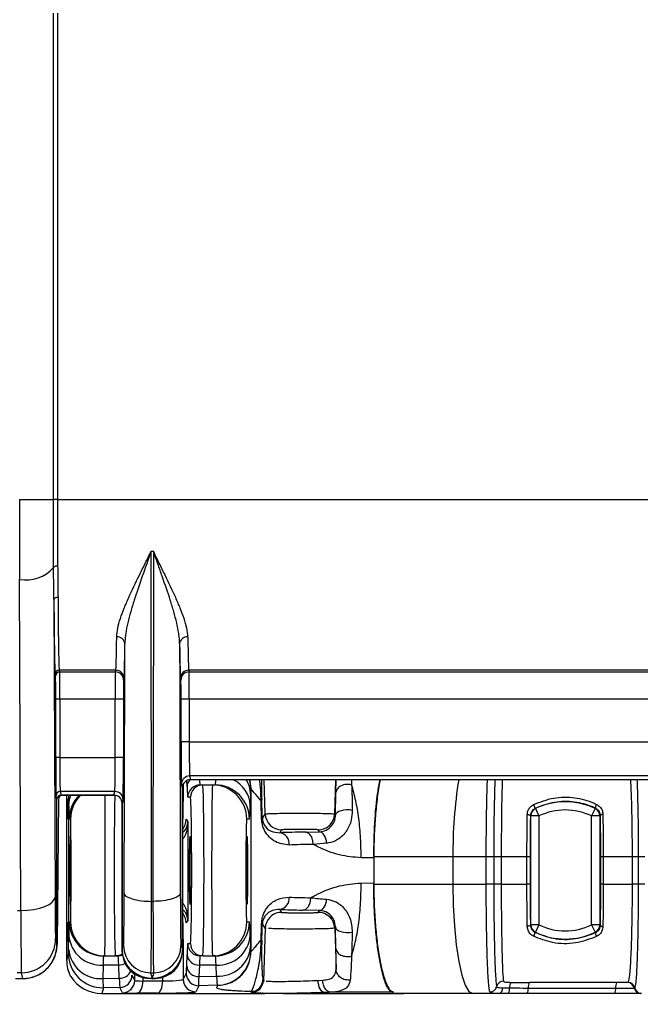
# Model space of a CAD drawing. Header units: millimetres. Extents: x 12 to 854, y 4 to 555.
# Drawn here: x 131.85 to 160.73, y 358.6 to 403.84 of the extents above; entities that cross this region are included whole.
import ezdxf

# ---------------------------------------------------------------- set-up
doc = ezdxf.new("R2010")
doc.units = ezdxf.units.MM

msp = doc.modelspace()

# ---------------------------------------------------------------- linework, layer by layer
at = {"color": 7, "linetype": 'Continuous', "lineweight": 25}
for p, q in [((133.43, 381.55), (133.43, 486.407)), ((133.62, 486.407), (133.62, 381.55)), ((131.852, 381.55), (133.43, 381.55)), ((133.62, 381.55), (133.43, 381.55)), ((133.62, 381.55), (206.168, 381.55)), ((137.966, 379.148), (138.068, 379.148)), ((131.819, 377.828), (131.858, 377.828)), ((131.914, 362.462), (131.858, 377.828)), ((133.451, 376.893), (133.502, 363.082)), ((133.526, 373.347), (133.506, 373.427)), ((136.325, 373.617), (133.697, 373.617)), ((133.697, 373.617), (133.717, 373.537)), ((133.717, 373.537), (136.305, 373.537)), ((136.305, 373.537), (136.325, 373.617)), ((136.706, 373.236), (136.686, 373.156)), ((139.348, 373.156), (139.328, 373.236)), ((167.982, 373.617), (139.709, 373.617)), ((139.709, 373.617), (139.729, 373.537)), ((139.729, 373.537), (167.608, 373.537)), ((133.536, 369.566), (133.536, 372.268)), ((133.726, 372.268), (133.536, 372.268)), ((136.298, 372.268), (133.726, 372.268)), ((133.726, 372.268), (133.726, 369.566)), ((136.679, 372.268), (136.298, 372.268)), ((136.298, 369.566), (136.298, 372.268)), ((136.679, 372.268), (136.679, 369.566)), ((139.355, 370.29), (139.355, 372.268)), ((139.736, 372.268), (139.355, 372.268)), ((167.608, 372.268), (139.736, 372.268)), ((139.736, 372.268), (139.736, 370.29)), ((139.736, 370.29), (139.355, 370.29)), ((139.736, 370.29), (167.899, 370.29)), ((133.726, 369.566), (133.536, 369.566)), ((133.726, 369.566), (136.298, 369.566)), ((136.679, 369.566), (136.298, 369.566)), ((167.899, 368.704), (139.753, 368.704)), ((139.753, 368.704), (139.795, 368.535)), ((139.414, 368.154), (139.372, 368.323)), ((139.456, 368.329), (139.456, 367.916)), ((139.795, 368.535), (199.993, 368.535)), ((140.236, 368.288), (140.361, 368.288)), ((140.361, 368.288), (140.816, 368.288)), ((140.816, 368.288), (140.941, 368.288)), ((146.488, 366.938), (146.544, 368.535)), ((133.593, 367.621), (133.55, 367.789)), ((136.281, 367.98), (133.741, 367.98)), ((133.741, 367.98), (133.783, 367.812)), ((133.783, 367.812), (136.239, 367.812)), ((136.239, 367.812), (133.848, 367.812)), ((136.239, 367.812), (136.281, 367.98)), ((139.414, 360.695), (139.414, 368.154)), ((139.414, 368.154), (139.414, 360.573)), ((142.585, 367.857), (142.569, 367.338)), ((142.603, 368.079), (142.598, 368.068)), ((142.603, 360.56), (142.603, 368.079)), ((146.526, 366.881), (146.548, 367.938)), ((133.593, 360.885), (133.593, 367.621)), ((133.657, 367.623), (133.598, 360.877)), ((134.056, 367.621), (134.116, 367.621)), ((136.662, 367.599), (136.62, 367.43)), ((136.62, 360.695), (136.62, 367.43)), ((136.62, 367.43), (136.62, 360.573)), ((139.789, 367.716), (139.665, 367.716)), ((143.101, 367.574), (143.068, 367.554)), ((143.131, 366.742), (143.262, 366.938)), ((146.488, 366.938), (146.526, 366.881)), ((155.797, 367.197), (155.809, 367.19)), ((155.809, 367.19), (155.974, 366.847)), ((158.579, 367.19), (158.413, 366.847)), ((134.048, 361.906), (134.048, 366.732)), ((134.124, 366.732), (134.124, 361.906)), ((134.227, 366.7), (134.164, 366.7)), ((139.435, 366.233), (139.435, 366.732)), ((139.59, 366.694), (139.67, 366.576)), ((139.67, 366.576), (139.67, 361.999)), ((142.528, 366.7), (142.404, 366.7)), ((155.593, 361.791), (155.593, 366.847)), ((155.974, 366.847), (155.593, 366.847)), ((155.974, 366.847), (155.974, 361.791)), ((158.413, 361.791), (158.413, 366.847)), ((158.794, 366.847), (158.413, 366.847)), ((158.794, 366.847), (158.794, 361.791)), ((144.023, 366.203), (143.934, 366.069)), ((145.126, 366.101), (145.785, 366.114)), ((145.785, 366.114), (145.726, 366.203)), ((148.304, 364.898), (147.716, 364.904)), ((151.978, 364.954), (148.304, 364.954)), ((148.304, 364.954), (148.304, 363.684)), ((148.304, 364.898), (148.304, 363.74)), ((153.525, 364.954), (151.978, 364.954)), ((151.978, 364.954), (151.978, 363.684)), ((153.874, 364.954), (153.525, 364.954)), ((153.525, 363.684), (153.525, 364.954)), ((154.221, 364.954), (153.874, 364.954)), ((153.874, 364.954), (153.874, 363.684)), ((155.415, 364.954), (154.221, 364.954)), ((154.221, 364.954), (154.221, 363.684)), ((155.56, 364.954), (155.415, 364.954)), ((155.415, 363.684), (155.415, 364.954)), ((155.56, 364.954), (155.56, 363.684)), ((158.956, 364.954), (158.843, 364.954)), ((158.843, 363.684), (158.843, 364.954)), ((160.313, 364.954), (158.956, 364.954)), ((158.956, 364.954), (158.956, 363.684)), ((160.598, 364.954), (160.313, 364.954)), ((160.313, 363.684), (160.313, 364.954)), ((160.885, 364.954), (160.598, 364.954)), ((160.598, 363.684), (160.598, 364.954)), ((147.716, 363.734), (148.304, 363.74)), ((148.304, 363.684), (151.978, 363.684)), ((151.978, 363.684), (153.525, 363.684)), ((153.874, 363.684), (153.525, 363.684)), ((154.221, 363.684), (153.874, 363.684)), ((154.221, 363.684), (155.415, 363.684)), ((155.56, 363.684), (155.415, 363.684)), ((158.956, 363.684), (158.843, 363.684)), ((158.956, 363.684), (160.313, 363.684)), ((160.598, 363.684), (160.313, 363.684)), ((160.885, 363.684), (160.598, 363.684)), ((137.984, 362.882), (138.05, 362.882)), ((131.762, 362.462), (131.914, 362.462)), ((139.435, 361.906), (139.435, 362.341)), ((143.934, 362.505), (144.023, 362.372)), ((145.785, 362.46), (145.008, 362.476)), ((145.726, 362.372), (145.785, 362.46)), ((134.164, 361.938), (134.227, 361.938)), ((139.67, 361.999), (139.59, 361.88)), ((142.404, 361.938), (142.528, 361.938)), ((143.262, 361.636), (143.131, 361.833)), ((143.262, 361.636), (143.177, 359.198)), ((146.525, 361.693), (146.488, 361.636)), ((146.488, 361.636), (146.555, 359.717)), ((146.546, 360.693), (146.525, 361.693)), ((155.974, 361.791), (155.593, 361.791)), ((155.809, 361.448), (155.797, 361.441)), ((155.974, 361.791), (155.809, 361.448)), ((158.794, 361.791), (158.413, 361.791)), ((158.413, 361.791), (158.579, 361.448)), ((133.526, 361.15), (133.593, 360.885)), ((134.116, 361.017), (134.056, 361.017)), ((134.116, 361.017), (134.118, 361.037)), ((134.134, 360.668), (134.144, 361.3)), ((142.569, 361.3), (142.585, 360.781)), ((143.07, 361.087), (143.103, 361.067)), ((139.456, 360.722), (139.456, 359.256)), ((139.665, 360.922), (139.789, 360.922)), ((142.598, 360.57), (142.603, 360.56)), ((134.043, 360.116), (134.128, 360.456)), ((134.043, 360.116), (134.046, 360.022)), ((135.814, 360.35), (135.752, 360.35)), ((135.814, 360.35), (136.308, 360.35)), ((136.432, 360.35), (136.308, 360.35)), ((139.616, 359.884), (139.632, 360.42)), ((140.361, 360.35), (140.236, 360.35)), ((140.361, 360.35), (140.816, 360.35)), ((140.941, 360.35), (140.816, 360.35)), ((135.731, 359.925), (135.722, 359.293)), ((136.465, 359.925), (135.731, 359.925)), ((136.484, 359.31), (136.465, 359.925)), ((140.204, 359.925), (140.187, 359.389)), ((140.982, 359.925), (140.204, 359.925)), ((140.998, 359.407), (140.982, 359.925)), ((131.671, 359.297), (132.005, 359.297)), ((131.939, 359.563), (131.738, 359.563)), ((132.005, 359.297), (131.939, 359.563)), ((135.722, 359.293), (136.484, 359.31)), ((137.076, 359.457), (137.201, 359.21)), ((137.582, 359.184), (138.504, 359.184)), ((137.89, 359.303), (137.896, 359.303)), ((137.956, 359.563), (138.078, 359.563)), ((137.986, 359.303), (138.144, 359.303)), ((138.016, 359.297), (138.017, 359.297)), ((138.017, 359.348), (138.017, 359.299)), ((139.456, 359.256), (139.595, 359.536)), ((140.187, 359.389), (140.998, 359.407)), ((143.156, 359.24), (143.177, 359.198)), ((145.716, 359.212), (145.931, 359.223)), ((135.747, 358.87), (135.682, 358.608)), ((136.516, 358.886), (135.747, 358.87)), ((136.641, 358.639), (136.516, 358.886)), ((140.178, 358.965), (140.039, 358.685)), ((141.043, 358.983), (140.178, 358.965)), ((141.048, 358.973), (141.043, 358.983)), ((154.674, 359.121), (155.535, 359.112)), ((155.476, 358.858), (159.534, 358.858)), ((160.11, 359.112), (155.535, 359.112)), ((159.534, 358.858), (160.392, 358.858)), ((160.392, 358.858), (160.421, 358.858)), ((160.421, 358.858), (160.424, 358.858)), ((135.667, 358.607), (143.156, 358.607)), ((135.682, 358.608), (143.164, 358.608)), ((138.23, 358.613), (137.308, 358.613)), ((142.617, 358.647), (142.596, 358.689)), ((143.159, 358.608), (143.24, 358.606)), ((144.117, 358.604), (146.012, 358.604)), ((146.011, 358.648), (146.012, 358.604)), ((152.898, 358.604), (149.245, 358.604)), ((154.098, 358.604), (152.898, 358.604)), ((155.417, 358.604), (154.548, 358.604)), ((159.492, 358.604), (155.417, 358.604)), ((160.703, 358.604), (159.492, 358.604)), ((160.732, 358.604), (160.703, 358.604))]:
    msp.add_line(p, q, dxfattribs=at)
at = {"color": 8, "linetype": 'Continuous', "lineweight": 25}
for p, q in [((139.632, 368.218), (139.624, 368.495)), ((142.513, 368.535), (142.603, 368.079)), ((143.262, 366.938), (143.206, 368.535)), ((146.548, 367.938), (146.553, 368.535)), ((134.144, 367.338), (134.137, 367.812)), ((134.118, 367.601), (134.116, 367.621)), ((134.048, 366.732), (134.124, 366.732)), ((139.435, 366.732), (139.414, 366.732)), ((134.048, 361.906), (134.124, 361.906)), ((139.435, 361.906), (139.414, 361.906)), ((137.201, 359.21), (137.201, 359.506)), ((137.582, 359.34), (137.582, 359.184)), ((138.504, 359.184), (138.504, 359.355))]:
    msp.add_line(p, q, dxfattribs=at)
at = {"color": 7, "linetype": 'Continuous', "lineweight": 25, "flags": 128}
for points in [[(133.641, 377.002), (133.604, 377), (133.569, 376.994), (133.536, 376.984), (133.507, 376.97), (133.483, 376.954), (133.466, 376.935), (133.455, 376.914), (133.451, 376.893)], [(142.527, 368.535), (142.568, 368.374), (142.598, 368.068)], [(158.648, 367.386), (158.632, 367.361), (158.618, 367.333), (158.606, 367.304), (158.598, 367.276), (158.594, 367.251), (158.593, 367.229), (158.597, 367.214), (158.605, 367.204)], [(146.462, 366.765), (146.469, 366.793), (146.488, 366.938)], [(147.305, 367.109), (147.173, 367.127), (147.037, 367.131), (146.904, 367.119), (146.783, 367.093), (146.679, 367.053), (146.598, 367.003), (146.546, 366.944), (146.526, 366.881)], [(155.432, 366.913), (155.458, 366.913), (155.484, 366.911), (155.509, 366.906), (155.531, 366.899), (155.549, 366.891), (155.563, 366.881), (155.572, 366.87), (155.575, 366.859)], [(155.593, 366.847), (155.59, 366.85), (155.575, 366.859)], [(158.579, 367.19), (158.594, 367.198), (158.605, 367.204)], [(158.828, 366.869), (158.805, 366.854), (158.794, 366.847)], [(158.942, 366.923), (158.92, 366.921), (158.899, 366.917), (158.879, 366.912), (158.862, 366.905), (158.848, 366.897), (158.838, 366.888), (158.831, 366.878), (158.828, 366.869)], [(146.114, 365.585), (146.102, 365.689), (146.08, 365.788), (146.048, 365.878), (146.007, 365.957), (145.959, 366.022), (145.904, 366.071), (145.846, 366.102), (145.785, 366.114)], [(151.978, 363.684), (151.995, 362.693), (152.048, 361.74), (152.133, 360.862), (152.247, 360.092), (152.387, 359.46), (152.546, 358.991), (152.718, 358.702), (152.898, 358.604)], [(131.914, 362.462), (132.223, 362.475), (132.519, 362.511), (132.792, 362.568), (133.033, 362.645), (133.23, 362.739), (133.377, 362.846), (133.469, 362.962), (133.502, 363.082)], [(145.785, 362.46), (145.845, 362.472), (145.904, 362.502), (145.958, 362.55), (146.006, 362.614), (146.048, 362.692), (146.08, 362.781), (146.103, 362.878), (146.115, 362.98)], [(143.288, 361.81), (143.281, 361.781), (143.262, 361.636)], [(146.525, 361.693), (146.546, 361.628), (146.597, 361.567), (146.677, 361.516), (146.781, 361.475), (146.902, 361.447), (147.035, 361.435), (147.171, 361.438), (147.302, 361.457)], [(155.575, 361.779), (155.572, 361.768), (155.563, 361.757), (155.549, 361.747), (155.531, 361.739), (155.509, 361.732), (155.484, 361.727), (155.458, 361.725), (155.432, 361.725)], [(155.575, 361.779), (155.59, 361.789), (155.593, 361.791)], [(158.605, 361.434), (158.584, 361.445), (158.579, 361.448)], [(158.605, 361.434), (158.597, 361.424), (158.593, 361.409), (158.594, 361.388), (158.598, 361.362), (158.606, 361.334), (158.618, 361.305), (158.632, 361.277), (158.648, 361.252)], [(158.794, 361.791), (158.805, 361.784), (158.828, 361.77)], [(158.828, 361.77), (158.831, 361.76), (158.838, 361.75), (158.848, 361.741), (158.862, 361.733), (158.879, 361.726), (158.899, 361.721), (158.92, 361.717), (158.942, 361.715)], [(137.308, 358.613), (137.362, 358.627), (137.414, 358.663), (137.461, 358.717), (137.502, 358.788), (137.536, 358.873), (137.561, 358.97), (137.577, 359.075), (137.582, 359.184)], [(138.23, 358.613), (138.284, 358.627), (138.336, 358.663), (138.383, 358.717), (138.424, 358.788), (138.458, 358.873), (138.483, 358.97), (138.499, 359.075), (138.504, 359.184)], [(146.011, 358.648), (145.957, 358.661), (145.904, 358.694), (145.854, 358.747), (145.81, 358.817), (145.773, 358.902), (145.745, 358.998), (145.725, 359.103), (145.716, 359.212)], [(135.667, 358.607), (135.67, 358.607), (135.682, 358.608)]]:
    msp.add_lwpolyline(points, dxfattribs=at)
at = {"color": 8, "linetype": 'Continuous', "lineweight": 25, "flags": 128}
for points in [[(147.263, 368.535), (147.272, 368.301), (147.272, 368.301), (147.272, 368.301)], [(134.144, 367.338), (134.175, 367.606), (134.243, 367.812)], [(136.432, 360.35), (136.544, 360.361), (136.634, 360.387)]]:
    msp.add_lwpolyline(points, dxfattribs=at)
at = {"color": 7, "linetype": 'Continuous', "lineweight": 25}
for centre, radius, start, end in [((132.14, 379.538), 1.733, 260.6179, 318.3729), ((133.591, 378.248), 0.208, 80.6152, 138.3057), ((136.397, 374.811), 0.352, 7.1873, 95.1544), ((139.636, 374.811), 0.352, 84.8456, 172.8127), ((133.697, 373.427), 0.191, 90.0041, 179.9632), ((133.717, 373.347), 0.191, 90.0041, 179.9632), ((136.305, 373.156), 0.381, 0.0368, 89.9959), ((136.325, 373.236), 0.381, 0.0368, 89.9959), ((139.709, 373.236), 0.381, 90.0041, 179.9632), ((139.729, 373.156), 0.381, 90.0041, 179.9632), ((139.753, 368.323), 0.381, 90.0041, 179.9632), ((140.236, 367.716), 0.571, 90.0044, 180.0044), ((140.361, 367.716), 0.571, 90.0044, 180.0044), ((140.816, 366.7), 1.587, 359.9956, 89.9956), ((140.94, 366.7), 1.587, 359.9956, 89.9956), ((133.741, 367.789), 0.191, 90.0041, 179.9632), ((136.281, 367.599), 0.381, 0.0368, 89.9959), ((155.383, 367.139), 0.418, 7.904, 34.8411), ((157.194, 364.319), 3.188, 64.2488, 115.7512), ((144.024, 366.965), 0.762, 182.0099, 269.9742), ((155.975, 366.847), 0.381, 115.7983, 179.9529), ((157.194, 364.319), 2.807, 64.2488, 115.7512), ((158.413, 366.847), 0.381, 0.0471, 64.2017), ((143.091, 366.773), 0.0506, 275.81, 322.6782), ((143.85, 365.546), 0.53, 354.8345, 80.8235), ((143.85, 363.029), 0.53, 279.1765, 5.1655), ((145.726, 361.61), 0.762, 2.0099, 89.9742), ((135.752, 361.938), 1.587, 179.9989, 269.9989), ((135.814, 361.938), 1.587, 179.9989, 269.9989), ((140.816, 361.938), 1.587, 270.0044, 0.0044), ((140.94, 361.938), 1.587, 270.0044, 0.0044), ((143.091, 361.802), 0.0506, 37.3218, 84.19), ((155.975, 361.791), 0.381, 180.0471, 244.2017), ((155.383, 361.499), 0.418, 325.1589, 352.096), ((157.194, 364.319), 3.188, 244.2488, 295.7512), ((157.194, 364.319), 2.807, 244.2488, 295.7512), ((158.413, 361.791), 0.381, 295.7983, 359.9529), ((131.939, 361.151), 1.588, 270.0041, 359.9632), ((135.639, 361.422), 1.5, 184.693, 273.5181), ((141.067, 361.431), 1.508, 266.7758, 355.0196), ((135.63, 360.791), 1.5, 184.693, 273.5181), ((137.956, 360.833), 1.27, 180.0368, 269.9959), ((138.078, 360.833), 1.27, 270.0041, 359.9632), ((140.236, 360.922), 0.571, 179.9956, 269.9956), ((140.361, 360.922), 0.571, 179.9956, 269.9956), ((141.083, 360.912), 1.508, 266.7758, 355.0196), ((141.01, 360.571), 1.588, 271.1815, 359.947), ((135.715, 360.457), 1.588, 180.0375, 271.1499), ((140.173, 360.467), 0.543, 184.9804, 273.2242), ((140.157, 359.931), 0.543, 184.9804, 273.2242), ((136.504, 359.458), 0.572, 271.1815, 359.947), ((136.629, 359.21), 0.572, 271.1815, 359.947), ((140.028, 359.256), 0.572, 180.0549, 271.126), ((140.167, 359.536), 0.572, 180.0549, 271.126), ((142.605, 359.219), 0.572, 271.1818, 357.9736), ((154.316, 358.852), 0.319, 88.6508, 166.4396), ((153.697, 359.002), 0.319, 268.3672, 346.2984), ((154.036, 358.851), 0.255, 284.1303, 3.5881), ((154.254, 358.81), 0.359, 324.9157, 8.4262), ((155.013, 358.899), 0.405, 146.8011, 185.1332), ((155.119, 358.807), 0.36, 325.7474, 8.1562), ((155.833, 358.909), 0.36, 145.7474, 188.1562), ((159.069, 358.805), 0.467, 334.5558, 6.535), ((159.998, 358.911), 0.467, 154.5558, 186.535), ((160.081, 358.795), 0.317, 11.5156, 89.9871), ((160.11, 358.795), 0.317, 11.5156, 89.9871), ((160.703, 358.921), 0.317, 191.5156, 269.9871), ((160.732, 358.921), 0.317, 191.5156, 269.9871), ((160.735, 358.921), 0.317, 191.4405, 269.9843)]:
    msp.add_arc(centre, radius, start, end, dxfattribs=at)
at = {"color": 8, "linetype": 'Continuous', "lineweight": 25}
for centre, radius, start, end in [((140.096, 368.207), 0.464, 135.1373, 178.6214), ((141.185, 367.27), 1.386, 2.8142, 65.9213), ((141.335, 367.836), 1.25, 0.9453, 34.0169), ((173.247, 365.165), 21.27, 170.883, 180.5687), ((135.752, 366.7), 1.588, 135.5743, 180.0002), ((135.814, 366.7), 1.588, 135.5743, 180.0002), ((134.183, 367.621), 0.127, 179.9995, 240.0455), ((145.726, 366.965), 0.762, 270.0276, 344.7817), ((144.024, 361.61), 0.762, 90.0276, 164.7825), ((134.183, 361.017), 0.127, 119.9545, 180.0005), ((136.308, 360.922), 0.571, 270.0005, 303.8292), ((136.462, 360.567), 0.642, 270.2501, 297.4304), ((136.505, 359.876), 0.567, 267.7878, 335.9215)]:
    msp.add_arc(centre, radius, start, end, dxfattribs=at)
at = {"color": 7, "linetype": 'Continuous', "lineweight": 25}
for centre, major_axis, ratio, start_param, end_param in [((131.921, 381.55), (0, 9.525), 0.007272, 1.570796, 1.972222), ((133.509, 381.55), (0, 8.128), 0.008727, 2.180832, 3.106686), ((133.699, 381.55), (0, 7.938), 0.008936, 2.180832, 3.106686), ((136.322, 381.55), (0, 7.938), 0.009146, 3.176499, 3.777003), ((139.711, 381.55), (0, 7.938), 0.009146, 2.506182, 3.106686), ((136.703, 381.55), (0, 8.319), 0.008727, 3.176499, 3.777003), ((139.33, 381.55), (0, 8.319), 0.008727, 2.506182, 3.106686), ((133.526, 372.268), (0, 1.079), 0.008727, 4.712389, 6.248279), ((133.717, 372.268), (0, 1.27), 0.007418, 4.712389, 6.248279), ((136.305, 372.268), (0, 1.27), 0.006109, 0.034907, 1.570796), ((139.728, 372.268), (0, 1.27), 0.006109, 4.712389, 6.248279), ((136.686, 372.268), (0, 0.889), 0.008727, 0.034907, 1.570796), ((139.347, 372.268), (0, 0.889), 0.008727, 4.712389, 6.248279), ((139.372, 370.29), (0, 1.969), 0.008727, 1.570796, 3.106686), ((139.753, 370.29), (0, 1.587), 0.010821, 1.570796, 3.106686), ((133.551, 369.566), (0, 1.778), 0.008727, 1.570796, 3.106686), ((133.742, 369.566), (0, 1.588), 0.009774, 1.570796, 3.106686), ((136.28, 369.566), (0, 1.588), 0.010821, 3.176499, 4.712389), ((136.661, 369.566), (0, 1.969), 0.008727, 3.176499, 4.712389), ((139.795, 368.154), (0.092, -0.37), 0.999353, 2.896856, 4.467348), ((139.665, 371.463), (0, 3.746), 0.017455, 2.617994, 3.141593), ((140.361, 364.319), (0, 3.969), 0.014942, 3.141593, 6.283185), ((140.816, 364.319), (0, 3.969), 0.010473, 0, 3.141593), ((133.783, 367.621), (0.046, -0.185), 0.999353, 2.896856, 4.467348), ((133.848, 367.621), (0.045, -0.185), 0.999355, 2.905067, 4.466843), ((134.101, 364.319), (0, 7.175), 0.010026, 1.062459, 2.196679), ((136.239, 367.43), (-0.092, -0.37), 0.999353, 1.815838, 3.386329), ((136.239, 367.43), (-0.047, -0.378), 0.999381, 1.695178, 3.265822), ((142.599, 366.482), (0, 1.588), 0.017452, 0.034556, 0.523623), ((134.056, 366.732), (0, 0.889), 0.008727, 0, 1.570796), ((134.116, 366.732), (0, 0.889), 0.008727, 4.712389, 6.283185), ((134.164, 371.463), (0, 4.762), 0.008727, 2.617994, 3.141593), ((139.448, 366.732), (0, 0.762), 0.017455, 0.387559, 1.570796), ((139.789, 364.319), (0, 3.397), 0.017455, 3.198952, 6.233221), ((142.528, 371.463), (0, 4.762), 0.017455, 3.141593, 3.665191), ((150.539, 133.579), (-7.936, 246.985), 0.000589, 5.946799, 5.957154), ((151.11, 133.599), (-8.508, 246.985), 0.000632, 5.946796, 5.957151), ((134.227, 364.319), (0, 2.381), 0.008727, 3.225005, 6.19795), ((138.828, 366.695), (-0.423, 0.635), 0.998846, 3.429697, 4.124217), ((142.404, 364.319), (0, 2.381), 0.017455, 0.137243, 3.005804), ((150.539, 365.929), (8.509, 0), 0.026186, 2.260405, 2.459452), ((150.539, 365.358), (7.938, 0), 0.028071, 2.260405, 2.459452), ((136.685, 364.323), (0, 3.493), 0.008727, 3.176499, 4.404943), ((139.349, 364.323), (0, 3.493), 0.008727, 1.878243, 3.106686), ((133.527, 364.323), (0, 3.175), 0.008727, 1.972222, 3.106686), ((137.955, 364.323), (0, 4.762), 0.0064, 3.176499, 4.404943), ((138.079, 364.323), (0, 4.762), 0.0064, 1.878243, 3.106686), ((150.539, 363.217), (7.938, 0), 0.028071, 3.823733, 4.004744), ((131.94, 364.323), (0, 4.762), 0.005818, 1.972222, 3.106686), ((138.828, 361.879), (0.423, 0.635), 0.998846, 5.300561, 5.995081), ((150.539, 362.646), (8.509, 0), 0.026186, 3.823733, 4.004744), ((134.056, 361.906), (0, 0.889), 0.008727, 1.570796, 3.141593), ((134.116, 361.906), (0, 0.889), 0.008727, 3.141593, 4.712389), ((134.164, 357.175), (0, 4.762), 0.008727, 0, 0.523599), ((139.448, 361.906), (0, 0.762), 0.017455, 1.570796, 2.754033), ((142.528, 357.175), (0, 4.762), 0.017455, 5.759587, 6.283185), ((150.539, 594.996), (7.936, 246.985), 0.000589, 3.468458, 3.477979), ((151.11, 594.976), (8.508, 246.985), 0.000632, 3.468461, 3.477982), ((132.005, 360.886), (0.385, -1.541), 0.999353, 6.038448, 7.60894), ((134.127, 362.043), (0, 1.588), 0.008734, 3.176711, 3.665778), ((137.89, 360.573), (0.158, 1.261), 0.999381, 1.695178, 3.265822), ((138.144, 360.573), (-0.158, 1.261), 0.999381, 3.017363, 4.588007), ((139.665, 357.175), (0, 3.746), 0.017455, 0, 0.523599), ((142.599, 362.157), (0, 1.588), 0.017452, 2.61797, 3.107036), ((135.752, 357.175), (0, 3.175), 0.01309, 0, 0.523599), ((136.432, 357.175), (0, 3.175), 0.020597, 5.759587, 6.283185), ((140.236, 357.175), (0, 3.175), 0.020597, 0, 0.523599), ((140.941, 357.175), (0, 3.175), 0.026183, 5.759587, 6.283185), ((139.593, 362.138), (0, 2.604), 0.017474, 3.176899, 3.665966), ((135.617, 360.059), (1.565, -0.268), 0.911343, 3.805934, 4.908506), ((135.715, 362.043), (-0.034, 3.175), 0.014201, 2.617748, 3.106814), ((136.506, 362.06), (-0.012, 3.175), 0.020996, 2.617965, 3.107031), ((137.963, 359.237), (0.762, 0.027), 0.061047, 3.156884, 4.186628), ((138.821, 359.232), (0.635, 0.024), 0.066265, 4.18624, 6.263182), ((140.165, 362.138), (-0.012, 3.175), 0.007648, 3.176658, 3.665725), ((141.012, 362.157), (-0.034, 3.175), 0.027298, 2.617888, 3.106955), ((137.974, 358.666), (1.333, 0.027), 0.034914, 3.158341, 4.188085), ((138.833, 358.661), (1.206, 0.024), 0.034914, 4.188085, 6.265027)]:
    msp.add_ellipse(centre, major_axis=major_axis, ratio=ratio, start_param=start_param, end_param=end_param, dxfattribs=at)
for centre, major_axis, ratio in [((133.517, 370.098), (0, 0.73), 0.008727), ((134.221, 364.319), (0, 1.588), 0.008727), ((139.777, 364.319), (0, 1.588), 0.017455), ((142.416, 364.319), (0, 1.588), 0.017455)]:
    msp.add_ellipse(centre, major_axis=major_axis, ratio=ratio, dxfattribs=at)
at = {"color": 8, "linetype": 'Continuous', "lineweight": 25}
for centre, major_axis, ratio, start_param, end_param in [((140.236, 371.463), (0, 3.175), 0.020597, 2.744011, 3.141593), ((140.941, 371.463), (0, 3.175), 0.026183, 3.141593, 3.539174), ((135.814, 364.319), (0, 3.969), 0.005236, 3.141593, 5.788251), ((136.308, 364.319), (0, 3.969), 0.014942, 0.496099, 3.141593), ((139.789, 364.319), (0, 3.397), 0.017455, 6.233221, 6.283185), ((134.227, 364.319), (0, 2.381), 0.008727, 6.19795, 6.283185), ((142.404, 364.319), (0, 2.381), 0.017455, 0, 0.137243), ((134.227, 364.319), (0, 2.381), 0.008727, 3.141593, 3.225005), ((142.404, 364.319), (0, 2.381), 0.017455, 3.005804, 3.141593), ((139.789, 364.319), (0, 3.397), 0.017455, 3.141593, 3.198952)]:
    msp.add_ellipse(centre, major_axis=major_axis, ratio=ratio, start_param=start_param, end_param=end_param, dxfattribs=at)
at = {"color": 7, "linetype": 'Continuous', "lineweight": 25}
for points, knots in [([(133.436, 378.387), (133.435, 378.638), (133.434, 378.895), (133.433, 379.414), (133.432, 379.676), (133.431, 380.467), (133.43, 381.004), (133.43, 381.55)], [0, 0, 0, 0, 0.25, 0.25, 0.5, 0.5, 1, 1, 1, 1]), ([(133.62, 381.55), (133.62, 381.015), (133.62, 380.49), (133.622, 379.715), (133.622, 379.459), (133.624, 378.951), (133.624, 378.7), (133.625, 378.454)], [0, 0, 0, 0, 0.5, 0.5, 0.75, 0.75, 1, 1, 1, 1]), ([(136.366, 375.161), (136.367, 375.293), (136.386, 375.431), (136.446, 375.716), (136.488, 375.865), (136.59, 376.172), (136.65, 376.332), (136.78, 376.654), (136.851, 376.819), (137.077, 377.322), (137.244, 377.67), (137.509, 378.213), (137.6, 378.397), (137.736, 378.675), (137.782, 378.769), (137.874, 378.957), (137.92, 379.053), (137.966, 379.148)], [0, 0, 0, 0, 0.125, 0.125, 0.25, 0.25, 0.375, 0.375, 0.5, 0.5, 0.75, 0.75, 0.875, 0.875, 0.9375, 0.9375, 1, 1, 1, 1]), ([(137.966, 379.148), (137.827, 378.751), (137.688, 378.362), (137.421, 377.6), (137.294, 377.229), (137.122, 376.688), (137.067, 376.511), (136.967, 376.16), (136.922, 375.987), (136.843, 375.648), (136.81, 375.484), (136.775, 375.243), (136.765, 375.164), (136.751, 375.007), (136.747, 374.93), (136.747, 374.855)], [0, 0, 0, 0, 0.25, 0.25, 0.5, 0.5, 0.625, 0.625, 0.75, 0.75, 0.875, 0.875, 0.9375, 0.9375, 1, 1, 1, 1]), ([(139.668, 375.161), (139.666, 375.293), (139.648, 375.431), (139.587, 375.716), (139.545, 375.865), (139.444, 376.172), (139.384, 376.332), (139.253, 376.654), (139.182, 376.819), (138.957, 377.322), (138.789, 377.67), (138.524, 378.213), (138.434, 378.397), (138.297, 378.675), (138.252, 378.769), (138.16, 378.957), (138.113, 379.053), (138.068, 379.148)], [0, 0, 0, 0, 0.125, 0.125, 0.25, 0.25, 0.375, 0.375, 0.5, 0.5, 0.75, 0.75, 0.875, 0.875, 0.9375, 0.9375, 1, 1, 1, 1]), ([(139.287, 374.855), (139.286, 374.93), (139.282, 375.007), (139.269, 375.164), (139.259, 375.243), (139.223, 375.484), (139.19, 375.648), (139.112, 375.987), (139.066, 376.16), (138.966, 376.511), (138.912, 376.688), (138.74, 377.229), (138.612, 377.6), (138.412, 378.172), (138.344, 378.364), (138.207, 378.753), (138.137, 378.95), (138.068, 379.148)], [0, 0, 0, 0, 0.0625, 0.0625, 0.125, 0.125, 0.25, 0.25, 0.375, 0.375, 0.5, 0.5, 0.75, 0.75, 0.875, 0.875, 1, 1, 1, 1]), ([(133.451, 376.893), (133.449, 377.129), (133.446, 377.372), (133.439, 377.87), (133.437, 378.126), (133.436, 378.387)], [0, 0, 0, 0, 0.5, 0.5, 1, 1, 1, 1]), ([(133.625, 378.454), (133.626, 378.198), (133.629, 377.949), (133.636, 377.464), (133.64, 377.23), (133.641, 377.002)], [0, 0, 0, 0, 0.5, 0.5, 1, 1, 1, 1]), ([(147.272, 368.301), (147.272, 368.301), (147.284, 368.023), (147.298, 367.631), (147.304, 367.202), (147.305, 367.109)], [0, 0, 0, 0, 0.00002, 0.783466, 1, 1, 1, 1]), ([(147.716, 364.904), (147.712, 365.207), (147.704, 365.83), (147.616, 366.727), (147.476, 367.577), (147.341, 368.058), (147.272, 368.301)], [0, 0, 0, 0, 0.24438, 0.502641, 0.748868, 1, 1, 1, 1]), ([(148.304, 364.954), (148.314, 365.485), (148.334, 366.547), (148.451, 367.799), (148.561, 368.34), (148.601, 368.535)], [0, 0, 0, 0, 0.389971, 0.779079, 1, 1, 1, 1]), ([(148.598, 368.535), (148.593, 368.511), (148.541, 368.281), (148.463, 367.72), (148.373, 366.858), (148.315, 365.902), (148.307, 365.231), (148.304, 364.898)], [0, 0, 0, 0, 0.029062, 0.273732, 0.514007, 0.758559, 1, 1, 1, 1]), ([(160.598, 364.954), (160.598, 364.991), (160.598, 365.56), (160.59, 366.656), (160.567, 367.857), (160.545, 368.37), (160.538, 368.535)], [0, 0, 0, 0, 0.027434, 0.41919, 0.812172, 1, 1, 1, 1]), ([(139.456, 367.916), (139.456, 367.916), (139.453, 367.863), (139.45, 367.646), (139.445, 367.498), (139.443, 367.438)], [0, 0, 0, 0, 0.0044881, 0.5903338, 1, 1, 1, 1]), ([(143.068, 367.554), (143.044, 367.582), (142.887, 367.765), (142.674, 368.034), (142.625, 368.064), (142.603, 368.079)], [0, 0, 0, 0, 0.087968, 0.577644, 1, 1, 1, 1]), ([(155.432, 366.913), (155.433, 366.937), (155.438, 367.019), (155.483, 367.148), (155.581, 367.288), (155.678, 367.348), (155.726, 367.378)], [0, 0, 0, 0, 0.130135, 0.439907, 0.720607, 1, 1, 1, 1]), ([(155.726, 367.378), (156.032, 367.498), (156.644, 367.737), (157.637, 367.734), (158.287, 367.555), (158.602, 367.408), (158.648, 367.386)], [0, 0, 0, 0, 0.319055, 0.63781, 0.946691, 1, 1, 1, 1]), ([(158.605, 367.204), (158.56, 367.225), (158.257, 367.363), (157.632, 367.529), (156.68, 367.533), (156.091, 367.309), (155.797, 367.197)], [0, 0, 0, 0, 0.053304, 0.36266, 0.681818, 1, 1, 1, 1]), ([(158.648, 367.386), (158.703, 367.351), (158.814, 367.281), (158.917, 367.116), (158.934, 366.988), (158.942, 366.923)], [0, 0, 0, 0, 0.327877, 0.662615, 1, 1, 1, 1]), ([(145.785, 366.114), (145.891, 366.13), (146.092, 366.16), (146.35, 366.366), (146.499, 366.624), (146.518, 366.803), (146.526, 366.881)], [0, 0, 0, 0, 0.293754, 0.559602, 0.807959, 1, 1, 1, 1]), ([(147.305, 367.109), (147.296, 366.957), (147.276, 366.616), (147.053, 366.117), (146.666, 365.738), (146.32, 365.606), (146.144, 365.588), (146.114, 365.585)], [0, 0, 0, 0, 0.209964, 0.471865, 0.732738, 0.953693, 1, 1, 1, 1]), ([(146.439, 366.945), (146.456, 366.944), (146.486, 366.942), (146.487, 366.939), (146.488, 366.938)], [0, 0, 0, 0, 0.594321, 1, 1, 1, 1]), ([(155.415, 364.954), (155.417, 365.466), (155.419, 366.064), (155.428, 366.693), (155.43, 366.841), (155.432, 366.913)], [0, 0, 0, 0, 0.756762, 0.882658, 1, 1, 1, 1]), ([(155.575, 366.859), (155.573, 366.713), (155.564, 366.113), (155.562, 365.453), (155.56, 364.954)], [0, 0, 0, 0, 0.243179, 1, 1, 1, 1]), ([(155.797, 367.197), (155.761, 367.175), (155.687, 367.131), (155.614, 367.029), (155.58, 366.935), (155.577, 366.876), (155.575, 366.859)], [0, 0, 0, 0, 0.275299, 0.5560489, 0.8685461, 1, 1, 1, 1]), ([(158.828, 366.869), (158.821, 366.915), (158.808, 367.009), (158.73, 367.128), (158.646, 367.179), (158.605, 367.204)], [0, 0, 0, 0, 0.335061, 0.671865, 1, 1, 1, 1]), ([(158.843, 364.954), (158.843, 365.119), (158.843, 365.779), (158.834, 366.402), (158.828, 366.869)], [0, 0, 0, 0, 0.250258, 1, 1, 1, 1]), ([(158.942, 366.923), (158.948, 366.444), (158.954, 365.884), (158.956, 365.208), (158.956, 365.039), (158.956, 364.954)], [0, 0, 0, 0, 0.74966, 0.874973, 1, 1, 1, 1]), ([(139.414, 366.068), (139.45, 366.098), (139.594, 366.215), (139.649, 366.397), (139.668, 366.538), (139.67, 366.575), (139.67, 366.576)], [0, 0, 0, 0, 0.199821, 0.793887, 0.995106, 1, 1, 1, 1]), ([(144.378, 365.498), (144.15, 365.528), (143.799, 365.575), (143.447, 365.852), (143.262, 366.1), (143.157, 366.351), (143.109, 366.538), (143.1, 366.67), (143.096, 366.722)], [0, 0, 0, 0, 0.374548, 0.576743, 0.777999, 0.868579, 0.947136, 1, 1, 1, 1]), ([(143.131, 366.742), (143.132, 366.722), (143.134, 366.69), (143.146, 366.615), (143.172, 366.524), (143.281, 366.304), (143.502, 366.116), (143.793, 366.085), (143.934, 366.069)], [0, 0, 0, 0, 0.023218, 0.036127, 0.10011, 0.184887, 0.603258, 1, 1, 1, 1]), ([(145.726, 366.203), (145.726, 366.203), (145.721, 366.206), (145.665, 366.212), (145.501, 366.218), (145.267, 366.222), (144.99, 366.225), (144.699, 366.224), (144.427, 366.222), (144.208, 366.217), (144.057, 366.21), (144.034, 366.205), (144.023, 366.203)], [0, 0, 0, 0, 0.023023, 0.132001, 0.240717, 0.349133, 0.457399, 0.565679, 0.674118, 0.782829, 0.891454, 1, 1, 1, 1]), ([(146.114, 365.585), (145.903, 365.568), (145.692, 365.551), (145.489, 365.529), (145.489, 365.529)], [0, 0, 0, 0, 0.999962, 1, 1, 1, 1]), ([(147.716, 364.904), (147.375, 364.934), (146.842, 364.982), (146.18, 365.203), (145.778, 365.376), (145.553, 365.496), (145.489, 365.529)], [0, 0, 0, 0, 0.415009, 0.64843, 0.901157, 1, 1, 1, 1]), ([(145.379, 363.048), (145.43, 363.076), (145.528, 363.131), (145.945, 363.345), (146.637, 363.634), (147.375, 363.703), (147.716, 363.734)], [0, 0, 0, 0, 0.076244, 0.148509, 0.607538, 1, 1, 1, 1]), ([(147.27, 360.33), (147.339, 360.574), (147.475, 361.056), (147.616, 361.909), (147.704, 362.808), (147.712, 363.431), (147.716, 363.734)], [0, 0, 0, 0, 0.251809, 0.498696, 0.75627, 1, 1, 1, 1]), ([(148.304, 363.74), (148.307, 363.408), (148.315, 362.739), (148.373, 361.787), (148.461, 360.913), (148.577, 360.16), (148.716, 359.534), (148.871, 359.07), (149.038, 358.754), (149.155, 358.697), (149.213, 358.668)], [0, 0, 0, 0, 0.123881, 0.249387, 0.373285, 0.499538, 0.624114, 0.749387, 0.874921, 1, 1, 1, 1]), ([(149.245, 358.604), (149.136, 358.666), (148.918, 358.791), (148.676, 359.597), (148.518, 360.461), (148.421, 361.215), (148.352, 362.044), (148.311, 362.874), (148.306, 363.43), (148.304, 363.684)], [0, 0, 0, 0, 0.228328, 0.456559, 0.571833, 0.687056, 0.797087, 0.907054, 1, 1, 1, 1]), ([(153.688, 358.683), (153.678, 358.739), (153.646, 358.919), (153.601, 359.552), (153.558, 360.696), (153.53, 362.088), (153.527, 363.169), (153.525, 363.684)], [0, 0, 0, 0, 0.106912, 0.350449, 0.543422, 0.782624, 1, 1, 1, 1]), ([(153.874, 363.684), (153.875, 363.191), (153.878, 362.155), (153.902, 360.825), (153.937, 359.738), (153.973, 359.142), (153.999, 358.977), (154.006, 358.926)], [0, 0, 0, 0, 0.21783, 0.457358, 0.650351, 0.893462, 1, 1, 1, 1]), ([(154.221, 363.684), (154.223, 363.173), (154.225, 362.151), (154.246, 360.789), (154.277, 359.751), (154.305, 359.301), (154.321, 359.189), (154.324, 359.17)], [0, 0, 0, 0, 0.236644, 0.473312, 0.710873, 0.950302, 1, 1, 1, 1]), ([(155.432, 361.725), (155.425, 362.207), (155.417, 362.769), (155.415, 363.442), (155.415, 363.605), (155.415, 363.684)], [0, 0, 0, 0, 0.756752, 0.882745, 1, 1, 1, 1]), ([(155.56, 363.684), (155.561, 363.525), (155.561, 362.869), (155.569, 362.249), (155.575, 361.779)], [0, 0, 0, 0, 0.243176, 1, 1, 1, 1]), ([(158.828, 361.77), (158.83, 361.92), (158.84, 362.523), (158.842, 363.186), (158.843, 363.684)], [0, 0, 0, 0, 0.250264, 1, 1, 1, 1]), ([(158.956, 363.684), (158.955, 363.174), (158.953, 362.578), (158.945, 361.946), (158.943, 361.792), (158.942, 361.715)], [0, 0, 0, 0, 0.749675, 0.874818, 1, 1, 1, 1]), ([(160.11, 359.112), (160.133, 359.163), (160.18, 359.266), (160.241, 360.065), (160.287, 361.24), (160.307, 362.415), (160.313, 363.245), (160.313, 363.569), (160.313, 363.684)], [0, 0, 0, 0, 0.217347, 0.43466, 0.650824, 0.864985, 0.951817, 1, 1, 1, 1]), ([(160.424, 358.858), (160.444, 358.916), (160.484, 359.032), (160.533, 359.821), (160.57, 360.923), (160.59, 362.058), (160.597, 363.035), (160.598, 363.495), (160.598, 363.684)], [0, 0, 0, 0, 0.216675, 0.433565, 0.604637, 0.817217, 0.924839, 1, 1, 1, 1]), ([(136.714, 363.266), (136.715, 363.221), (136.744, 363.172), (136.869, 363.078), (136.966, 363.033), (137.213, 362.958), (137.363, 362.928), (137.674, 362.891), (137.835, 362.882), (137.984, 362.882)], [0, 0, 0, 0, 0.25, 0.25, 0.5, 0.5, 0.75, 0.75, 1, 1, 1, 1]), ([(139.32, 363.266), (139.318, 363.221), (139.29, 363.172), (139.165, 363.078), (139.068, 363.033), (138.82, 362.958), (138.671, 362.928), (138.359, 362.891), (138.199, 362.882), (138.05, 362.882)], [0, 0, 0, 0, 0.25, 0.25, 0.5, 0.5, 0.75, 0.75, 1, 1, 1, 1]), ([(143.096, 361.852), (143.101, 361.914), (143.112, 362.059), (143.185, 362.314), (143.387, 362.683), (143.769, 363.009), (144.188, 363.055), (144.378, 363.077)], [0, 0, 0, 0, 0.061848, 0.145638, 0.313401, 0.68883, 1, 1, 1, 1]), ([(145.379, 363.048), (145.379, 363.048), (145.617, 363.021), (145.866, 363.001), (146.115, 362.98)], [0, 0, 0, 0, 0.0000319, 1, 1, 1, 1]), ([(146.115, 362.98), (146.246, 362.956), (146.537, 362.903), (146.934, 362.593), (147.247, 362.087), (147.283, 361.679), (147.302, 361.457)], [0, 0, 0, 0, 0.197896, 0.43807, 0.693596, 1, 1, 1, 1]), ([(139.67, 361.999), (139.67, 362), (139.668, 362.037), (139.649, 362.178), (139.594, 362.359), (139.45, 362.477), (139.414, 362.506)], [0, 0, 0, 0, 0.004894, 0.206113, 0.800179, 1, 1, 1, 1]), ([(143.934, 362.505), (143.816, 362.496), (143.554, 362.476), (143.322, 362.304), (143.191, 362.105), (143.148, 361.969), (143.134, 361.885), (143.132, 361.847), (143.131, 361.833)], [0, 0, 0, 0, 0.328404, 0.723804, 0.887229, 0.957164, 0.983214, 1, 1, 1, 1]), ([(144.023, 362.372), (144.024, 362.371), (144.029, 362.368), (144.085, 362.363), (144.248, 362.357), (144.482, 362.352), (144.76, 362.35), (145.051, 362.35), (145.322, 362.353), (145.542, 362.358), (145.693, 362.364), (145.715, 362.369), (145.726, 362.372)], [0, 0, 0, 0, 0.023016, 0.131993, 0.240709, 0.349125, 0.457391, 0.565671, 0.67411, 0.782822, 0.89145, 1, 1, 1, 1]), ([(146.525, 361.693), (146.509, 361.808), (146.478, 362.023), (146.275, 362.281), (146.032, 362.43), (145.864, 362.451), (145.785, 362.46)], [0, 0, 0, 0, 0.282468, 0.530262, 0.780791, 1, 1, 1, 1]), ([(143.312, 361.629), (143.294, 361.631), (143.264, 361.633), (143.262, 361.635), (143.262, 361.636)], [0, 0, 0, 0, 0.597119, 1, 1, 1, 1]), ([(147.302, 361.457), (147.295, 361.129), (147.287, 360.732), (147.273, 360.389), (147.27, 360.33), (147.27, 360.33)], [0, 0, 0, 0, 0.82405, 0.999979, 1, 1, 1, 1]), ([(155.726, 361.26), (155.717, 361.265), (155.658, 361.295), (155.555, 361.38), (155.455, 361.536), (155.439, 361.662), (155.432, 361.725)], [0, 0, 0, 0, 0.050945, 0.324098, 0.661497, 1, 1, 1, 1]), ([(155.575, 361.779), (155.581, 361.734), (155.593, 361.643), (155.668, 361.529), (155.746, 361.467), (155.79, 361.445), (155.797, 361.441)], [0, 0, 0, 0, 0.341847, 0.680234, 0.950105, 1, 1, 1, 1]), ([(155.797, 361.441), (156.073, 361.336), (156.671, 361.107), (157.69, 361.094), (158.3, 361.321), (158.605, 361.434)], [0, 0, 0, 0, 0.300558, 0.650797, 1, 1, 1, 1]), ([(158.605, 361.434), (158.645, 361.458), (158.726, 361.508), (158.806, 361.624), (158.821, 361.719), (158.828, 361.77)], [0, 0, 0, 0, 0.318897, 0.641361, 1, 1, 1, 1]), ([(158.942, 361.715), (158.933, 361.646), (158.915, 361.516), (158.808, 361.354), (158.701, 361.286), (158.648, 361.252)], [0, 0, 0, 0, 0.360876, 0.6812885, 1, 1, 1, 1]), ([(139.443, 361.201), (139.445, 361.14), (139.45, 360.992), (139.453, 360.775), (139.456, 360.722), (139.456, 360.722)], [0, 0, 0, 0, 0.409666, 0.995512, 1, 1, 1, 1]), ([(142.596, 358.689), (142.596, 358.689), (142.644, 358.721), (142.746, 358.954), (142.882, 359.465), (142.967, 359.882), (143.016, 360.197), (143.044, 360.427), (143.062, 360.682), (143.07, 360.886), (143.071, 361.027), (143.07, 361.086), (143.07, 361.086)], [0, 0, 0, 0, 0.000004, 0.362784, 0.644759, 0.791893, 0.847064, 0.910676, 0.941755, 0.975251, 0.999996, 1, 1, 1, 1]), ([(142.603, 360.56), (142.625, 360.572), (142.658, 360.592), (142.819, 360.789), (142.951, 360.948), (143.045, 361.058), (143.07, 361.087)], [0, 0, 0, 0, 0.4208756, 0.6558772, 0.9096711, 1, 1, 1, 1]), ([(143.103, 361.067), (143.102, 361.013), (143.098, 360.91), (143.094, 360.762), (143.091, 360.585), (143.091, 360.428), (143.093, 360.202), (143.102, 359.893), (143.12, 359.459), (143.143, 359.319), (143.156, 359.24)], [0, 0, 0, 0, 0.023597, 0.04491, 0.070395, 0.128166, 0.182103, 0.332677, 0.626654, 1, 1, 1, 1]), ([(158.648, 361.252), (158.332, 361.131), (157.698, 360.889), (156.634, 360.902), (156.014, 361.147), (155.726, 361.26)], [0, 0, 0, 0, 0.348751, 0.6985639, 1, 1, 1, 1]), ([(132.011, 359.303), (132.115, 359.303), (132.218, 359.313), (132.42, 359.353), (132.52, 359.383), (132.711, 359.462), (132.802, 359.51), (132.974, 359.624), (133.055, 359.69), (133.201, 359.835), (133.267, 359.914), (133.383, 360.086), (133.433, 360.177), (133.553, 360.461), (133.596, 360.668), (133.598, 360.877)], [0, 0, 0, 0, 0.125, 0.125, 0.25, 0.25, 0.375, 0.375, 0.5, 0.5, 0.625, 0.625, 0.75, 0.75, 1, 1, 1, 1]), ([(138.016, 359.297), (137.924, 359.297), (137.834, 359.306), (137.655, 359.342), (137.566, 359.369), (137.397, 359.439), (137.317, 359.482), (137.165, 359.583), (137.093, 359.642), (136.965, 359.771), (136.907, 359.841), (136.805, 359.994), (136.761, 360.075), (136.657, 360.327), (136.62, 360.51), (136.62, 360.695)], [0, 0, 0, 0, 0.125, 0.125, 0.25, 0.25, 0.375, 0.375, 0.5, 0.5, 0.625, 0.625, 0.75, 0.75, 1, 1, 1, 1]), ([(139.414, 360.695), (139.414, 360.603), (139.405, 360.512), (139.369, 360.333), (139.343, 360.245), (139.273, 360.076), (139.23, 359.995), (139.129, 359.843), (139.07, 359.772), (138.941, 359.643), (138.871, 359.585), (138.718, 359.483), (138.637, 359.439), (138.385, 359.334), (138.202, 359.297), (138.017, 359.297)], [0, 0, 0, 0, 0.125, 0.125, 0.25, 0.25, 0.375, 0.375, 0.5, 0.5, 0.625, 0.625, 0.75, 0.75, 1, 1, 1, 1]), ([(146.555, 359.717), (146.555, 359.719), (146.556, 359.965), (146.551, 360.331), (146.546, 360.693)], [0, 0, 0, 0, 0.010966, 1, 1, 1, 1]), ([(147.27, 360.33), (147.27, 360.33), (147.261, 360.053), (147.242, 359.642), (147.219, 359.343), (147.211, 359.229)], [0, 0, 0, 0, 0.0000161, 0.6167633, 1, 1, 1, 1]), ([(134.046, 360.022), (134.048, 359.997), (134.061, 359.841), (134.118, 359.622), (134.199, 359.451), (134.226, 359.403), (134.233, 359.391)], [0, 0, 0, 0, 0.095561, 0.594069, 0.890815, 1, 1, 1, 1]), ([(145.931, 359.223), (146.037, 359.235), (146.285, 359.262), (146.516, 359.424), (146.542, 359.621), (146.555, 359.717)], [0, 0, 0, 0, 0.274934, 0.646931, 1, 1, 1, 1]), ([(147.211, 359.229), (147.171, 359.226), (147.091, 359.22), (146.972, 359.239), (146.859, 359.278), (146.759, 359.338), (146.674, 359.416), (146.61, 359.507), (146.567, 359.609), (146.559, 359.681), (146.555, 359.717)], [0, 0, 0, 0, 0.125, 0.25, 0.375, 0.499999, 0.624999, 0.75, 0.875, 1, 1, 1, 1]), ([(146.555, 359.717), (146.555, 359.717), (146.555, 359.717), (146.555, 359.717), (146.555, 359.717)], [0, 0, 0, 0, 0.5, 1, 1, 1, 1]), ([(143.177, 359.198), (143.177, 359.197), (143.179, 359.194), (143.209, 359.191), (143.231, 359.189)], [0, 0, 0, 0, 0.278542, 1, 1, 1, 1]), ([(147.211, 359.229), (147.183, 359.119), (147.125, 358.889), (146.787, 358.713), (146.456, 358.668), (146.297, 358.66), (146.297, 358.66)], [0, 0, 0, 0, 0.3461773, 0.7224661, 0.9999869, 1, 1, 1, 1]), ([(154.324, 359.17), (154.33, 359.163), (154.342, 359.149), (154.423, 359.134), (154.537, 359.125), (154.629, 359.122), (154.674, 359.121)], [0, 0, 0, 0, 0.249321, 0.501097, 0.755829, 1, 1, 1, 1]), ([(142.596, 358.689), (142.404, 358.696), (142.106, 358.708), (141.792, 358.727), (141.577, 358.743), (141.375, 358.763), (141.204, 358.788), (141.08, 358.818), (141.018, 358.849), (141.009, 358.882), (141.026, 358.914), (141.051, 358.945), (141.049, 358.965), (141.048, 358.973)], [0, 0, 0, 0, 0.119831, 0.186079, 0.253663, 0.322868, 0.417531, 0.518581, 0.626542, 0.718547, 0.815886, 0.92406, 1, 1, 1, 1]), ([(154.006, 358.926), (154.007, 358.925), (154.011, 358.909), (154.052, 358.887), (154.161, 358.872), (154.254, 358.868), (154.29, 358.867)], [0, 0, 0, 0, 0.044402, 0.423091, 0.77666, 1, 1, 1, 1]), ([(154.29, 358.867), (154.324, 358.866), (154.421, 358.864), (154.535, 358.863), (154.609, 358.863)], [0, 0, 0, 0, 0.35477, 1, 1, 1, 1]), ([(154.609, 358.863), (154.817, 358.861), (155.105, 358.858), (155.395, 358.858), (155.476, 358.858)], [0, 0, 0, 0, 0.718556, 1, 1, 1, 1]), ([(143.164, 358.608), (143.029, 358.612), (142.746, 358.62), (142.628, 358.636), (142.618, 358.646), (142.617, 358.647)], [0, 0, 0, 0, 0.440617, 0.92826, 1, 1, 1, 1]), ([(144.117, 358.604), (144, 358.604), (143.766, 358.605), (143.519, 358.604), (143.36, 358.604), (143.292, 358.605), (143.231, 358.606), (143.185, 358.609), (143.16, 358.611), (143.14, 358.614), (143.127, 358.617), (143.12, 358.62), (143.117, 358.622), (143.116, 358.623)], [0, 0, 0, 0, 0.348244, 0.696487, 0.752395, 0.825353, 0.8978, 0.923338, 0.949026, 0.962792, 0.976681, 0.988916, 1, 1, 1, 1]), ([(146.011, 358.648), (145.778, 358.64), (145.311, 358.623), (144.637, 358.609), (144.255, 358.605), (144.117, 358.604)], [0, 0, 0, 0, 0.389526, 0.779036, 1, 1, 1, 1]), ([(146.297, 358.66), (146.204, 358.656), (146.111, 358.652), (146.011, 358.648), (146.011, 358.648)], [0, 0, 0, 0, 0.999913, 1, 1, 1, 1]), ([(149.213, 358.668), (148.716, 358.668), (147.724, 358.667), (146.772, 358.663), (146.297, 358.66)], [0, 0, 0, 0, 0.500599, 1, 1, 1, 1]), ([(154.098, 358.604), (154.046, 358.605), (153.911, 358.606), (153.755, 358.624), (153.695, 358.657), (153.688, 358.681), (153.688, 358.683)], [0, 0, 0, 0, 0.2207639, 0.5744089, 0.955405, 1, 1, 1, 1]), ([(154.548, 358.604), (154.444, 358.604), (154.282, 358.604), (154.146, 358.604), (154.098, 358.604)], [0, 0, 0, 0, 0.645263, 1, 1, 1, 1])]:
    msp.add_open_spline(points, degree=3, knots=knots, dxfattribs=at)
for points in [[(137.984, 362.882), (137.999, 368.304), (137.951, 373.726), (137.966, 379.148)], [(138.068, 379.148), (138.083, 373.726), (138.035, 368.304), (138.05, 362.882)], [(136.714, 363.266), (136.725, 367.134), (136.736, 370.992), (136.747, 374.855)], [(139.287, 374.855), (139.298, 370.992), (139.309, 367.134), (139.32, 363.266)], [(147.272, 368.301), (147.23, 368.307), (147.146, 368.32), (147.016, 368.314), (146.892, 368.29), (146.779, 368.246), (146.683, 368.185), (146.61, 368.111), (146.561, 368.028), (146.552, 367.968), (146.548, 367.938)], [(145.489, 365.529), (145.483, 365.603), (145.47, 365.751), (145.386, 365.938), (145.267, 366.071), (145.173, 366.091), (145.126, 366.101)], [(145.008, 362.476), (145.056, 362.486), (145.152, 362.506), (145.274, 362.639), (145.36, 362.826), (145.373, 362.974), (145.38, 363.048)], [(136.62, 360.695), (136.642, 360.781), (136.664, 360.744), (136.686, 360.833)], [(139.348, 360.833), (139.37, 360.744), (139.392, 360.781), (139.414, 360.695)], [(141.048, 358.973), (141.253, 359.001), (141.662, 359.056), (142.175, 359.424), (142.533, 359.944), (142.58, 360.354), (142.603, 360.56)], [(146.546, 360.693), (146.55, 360.663), (146.559, 360.604), (146.608, 360.52), (146.681, 360.446), (146.777, 360.385), (146.89, 360.341), (147.014, 360.316), (147.144, 360.31), (147.228, 360.323), (147.27, 360.33)], [(138.017, 359.348), (138.003, 359.42), (137.938, 359.492), (137.956, 359.563)], [(138.016, 359.297), (138.017, 359.298), (138.017, 359.298), (138.017, 359.299)], [(138.078, 359.563), (138.096, 359.492), (138.031, 359.42), (138.017, 359.348)], [(138.017, 359.299), (138.017, 359.298), (138.017, 359.298), (138.017, 359.297)], [(142.596, 358.689), (142.668, 358.699), (142.812, 358.718), (142.994, 358.845), (143.124, 359.025), (143.145, 359.169), (143.156, 359.24)], [(146.297, 358.66), (146.251, 358.67), (146.159, 358.689), (146.041, 358.819), (145.955, 359.003), (145.939, 359.15), (145.931, 359.223)], [(146.012, 358.604), (146.594, 358.604), (147.757, 358.604), (149.05, 358.604), (149.697, 358.604)]]:
    msp.add_open_spline(points, degree=3, dxfattribs=at)
at = {"color": 8, "linetype": 'Continuous', "lineweight": 25}
for points, knots in [([(143.068, 367.554), (143.068, 367.554), (143.068, 367.624), (143.067, 367.765), (143.059, 367.981), (143.037, 368.274), (143.014, 368.429), (142.999, 368.535)], [0, 0, 0, 0, 0.000023, 0.163383, 0.327068, 0.536827, 1, 1, 1, 1]), ([(143.094, 368.535), (143.092, 368.462), (143.089, 368.337), (143.088, 368.109), (143.091, 367.888), (143.096, 367.727), (143.099, 367.625), (143.101, 367.574)], [0, 0, 0, 0, 0.422121, 0.723654, 0.836246, 0.918204, 1, 1, 1, 1]), ([(153.525, 364.954), (153.525, 364.962), (153.525, 365.533), (153.533, 366.669), (153.556, 367.865), (153.577, 368.4), (153.582, 368.535)], [0, 0, 0, 0, 0.005829, 0.43074, 0.855642, 1, 1, 1, 1]), ([(153.926, 368.535), (153.92, 368.356), (153.902, 367.8), (153.879, 366.592), (153.876, 365.503), (153.874, 364.954)], [0, 0, 0, 0, 0.190889, 0.592563, 1, 1, 1, 1]), ([(154.27, 368.535), (154.264, 368.371), (154.247, 367.909), (154.229, 366.733), (154.222, 365.638), (154.221, 365.04), (154.221, 364.954)], [0, 0, 0, 0, 0.203204, 0.572283, 0.938371, 1, 1, 1, 1]), ([(160.313, 364.954), (160.311, 365.462), (160.306, 366.478), (160.276, 367.752), (160.246, 368.303), (160.233, 368.535)], [0, 0, 0, 0, 0.365909, 0.731861, 1, 1, 1, 1]), ([(139.414, 367.997), (139.418, 367.997), (139.427, 367.997), (139.444, 367.98), (139.455, 367.954), (139.456, 367.922), (139.456, 367.916)], [0, 0, 0, 0, 0.1168139, 0.2794132, 0.8640659, 1, 1, 1, 1]), ([(143.262, 366.938), (143.283, 366.943), (143.325, 366.952), (143.611, 366.965), (144.027, 366.974), (144.542, 366.98), (145.092, 366.98), (145.62, 366.976), (146.058, 366.967), (146.353, 366.956), (146.414, 366.949), (146.439, 366.945)], [0, 0, 0, 0, 0.114948, 0.230072, 0.345419, 0.460553, 0.575525, 0.690411, 0.805314, 0.92041, 1, 1, 1, 1]), ([(139.67, 366.576), (139.67, 366.574), (139.669, 366.512), (139.649, 366.272), (139.594, 365.977), (139.444, 365.79), (139.414, 365.753)], [0, 0, 0, 0, 0.004572, 0.217511, 0.844568, 1, 1, 1, 1]), ([(139.414, 362.821), (139.444, 362.784), (139.594, 362.598), (139.649, 362.303), (139.669, 362.063), (139.67, 362), (139.67, 361.999)], [0, 0, 0, 0, 0.155432, 0.782489, 0.995428, 1, 1, 1, 1]), ([(146.488, 361.636), (146.467, 361.632), (146.425, 361.622), (146.139, 361.61), (145.723, 361.6), (145.208, 361.595), (144.656, 361.595), (144.133, 361.599), (143.68, 361.607), (143.498, 361.616), (143.407, 361.62)], [0, 0, 0, 0, 0.124891, 0.249974, 0.375293, 0.500383, 0.625295, 0.750115, 0.874952, 1, 1, 1, 1]), ([(139.456, 360.722), (139.454, 360.699), (139.451, 360.67), (139.435, 360.646), (139.422, 360.644), (139.414, 360.643)], [0, 0, 0, 0, 0.566888, 0.729889, 1, 1, 1, 1]), ([(143.313, 359.178), (143.406, 359.174), (143.59, 359.166), (144.059, 359.165), (144.605, 359.173), (145.192, 359.189), (145.541, 359.204), (145.716, 359.212)], [0, 0, 0, 0, 0.2001875, 0.4001574, 0.600036, 0.8000131, 1, 1, 1, 1])]:
    msp.add_open_spline(points, degree=3, knots=knots, dxfattribs=at)

doc.saveas('drawing.dxf')
